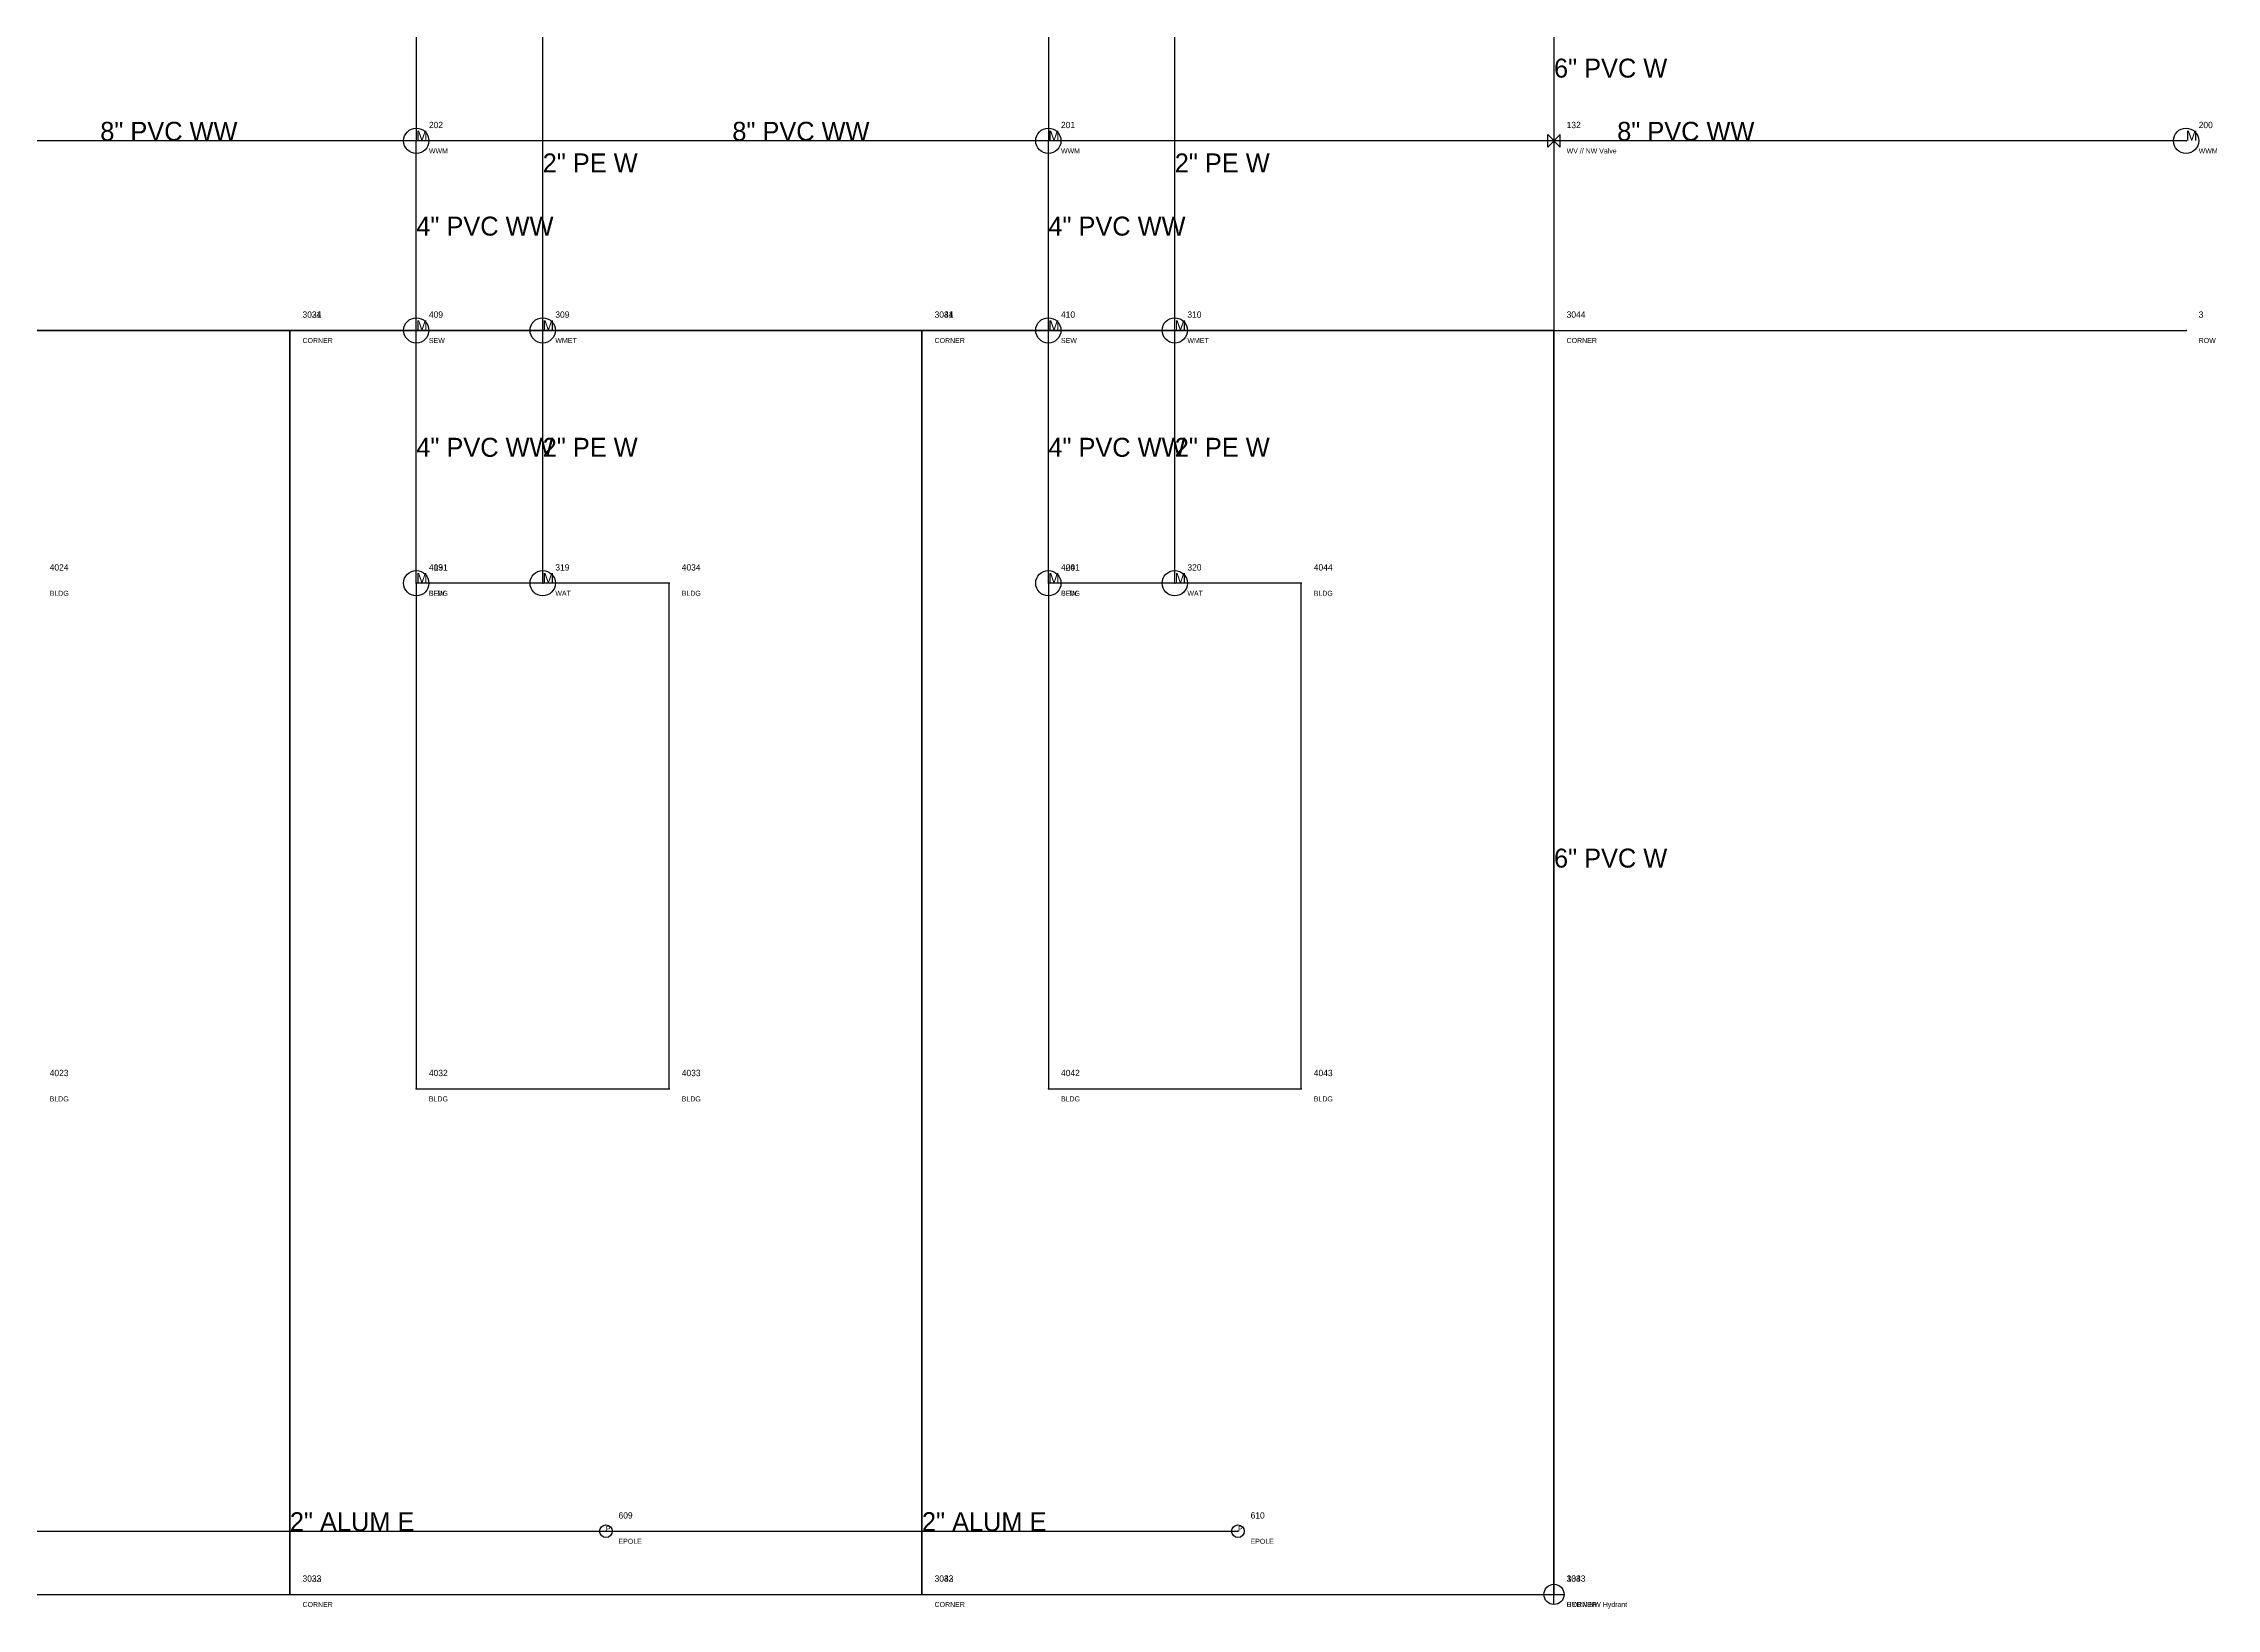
# Model space of a CAD drawing. Header units: feet. Extents: x 949 to 1303, y 4874 to 5127.
# Drawn here: x 1130.5 to 1302.4, y 4873.9 to 4997.7 of the extents above; entities that cross this region are included whole.
import ezdxf

# ---------------------------------------------------------------- set-up
doc = ezdxf.new("R2010")
doc.units = ezdxf.units.FT
doc.header["$MEASUREMENT"] = 0
for name, color, linetype in [('FIGURES', 7, 'Continuous'), ('PIPE_E_2_ALUM', 7, 'Continuous'), ('PIPE_E_2_ALUM_TEXT', 7, 'Continuous'), ('PIPE_W_2_PE', 7, 'Continuous'), ('PIPE_W_2_PE_TEXT', 7, 'Continuous'), ('PIPE_W_6_PVC', 7, 'Continuous'), ('PIPE_W_6_PVC_TEXT', 7, 'Continuous'), ('PIPE_WW_4_PVC', 7, 'Continuous'), ('PIPE_WW_4_PVC_TEXT', 7, 'Continuous'), ('PIPE_WW_8_PVC', 7, 'Continuous'), ('PIPE_WW_8_PVC_TEXT', 7, 'Continuous'), ('POINT_DESC', 7, 'Continuous'), ('POINT_IDS', 7, 'Continuous'), ('POINTS', 7, 'Continuous'), ('STRUCT_E_EPOLE', 7, 'Continuous'), ('STRUCT_W_HYD____NW_Hydrant', 7, 'Continuous'), ('STRUCT_W_WAT', 7, 'Continuous'), ('STRUCT_W_WMET', 7, 'Continuous'), ('STRUCT_W_WV____NW_Valve', 7, 'Continuous'), ('STRUCT_WW_SEW', 7, 'Continuous'), ('STRUCT_WW_WWM', 7, 'Continuous')]:
    doc.layers.add(name, color=color, linetype=linetype)

# ---------------------------------------------------------------- blocks, each defined once
blk = doc.blocks.new('VALVE')
for p, q in [((-0.5, -0.5), (0.5, 0.5)), ((-0.5, 0.5), (0.5, -0.5)), ((-0.5, -0.5), (-0.5, 0.5)), ((0.5, -0.5), (0.5, 0.5))]:
    blk.add_line(p, q)
blk = doc.blocks.new('HYDRANT')
for p, q in [((-0.8, 0), (0.8, 0)), ((0, -0.8), (0, 0.8))]:
    blk.add_line(p, q)
blk.add_circle((0, 0), 0.8)
blk = doc.blocks.new('MANHOLE')
blk.add_circle((0, 0), 1)
blk.add_text('M', height=0.8).set_placement((0, 0))
blk = doc.blocks.new('POLE')
blk.add_circle((0, 0), 0.5)
blk.add_text('P', height=0.4).set_placement((0, 0))

msp = doc.modelspace()

# ---------------------------------------------------------------- linework, layer by layer
at = {"layer": 'FIGURES'}
for p, q in [((1160, 5025), (1160, 4990)), ((1210, 5025), (1210, 4990)), ((1170, 4975), (1170, 5000)), ((1220, 4975), (1220, 5000)), ((1250, 5000), (1250, 4990)), ((1160, 4990), (1110, 4990)), ((1210, 4990), (1160, 4990)), ((1160, 4975), (1160, 4990)), ((1300, 4990), (1210, 4990)), ((1210, 4975), (1210, 4990)), ((1250, 4990), (1250, 4875)), ((950, 4975), (1300, 4975)), ((1150, 4975), (1100, 4975)), ((1150, 4875), (1150, 4975)), ((1150, 4975), (1150, 4875)), ((1200, 4975), (1150, 4975)), ((1160, 4955), (1160, 4975)), ((1170, 4955), (1170, 4975)), ((1200, 4875), (1200, 4975)), ((1200, 4975), (1200, 4875)), ((1250, 4975), (1200, 4975)), ((1210, 4955), (1210, 4975)), ((1220, 4955), (1220, 4975)), ((1250, 4875), (1250, 4975)), ((1160, 4955), (1160, 4915)), ((1180, 4955), (1160, 4955)), ((1180, 4915), (1180, 4955)), ((1210, 4955), (1210, 4915)), ((1230, 4955), (1210, 4955)), ((1230, 4915), (1230, 4955)), ((1160, 4915), (1180, 4915)), ((1210, 4915), (1230, 4915)), ((1125, 4880), (1175, 4880)), ((1175, 4880), (1225, 4880)), ((1100, 4875), (1150, 4875)), ((1150, 4875), (1200, 4875)), ((1200, 4875), (1250, 4875))]:
    msp.add_line(p, q, dxfattribs=at)
at = {"layer": 'PIPE_E_2_ALUM'}
for p, q in [((1125, 4880), (1175, 4880)), ((1175, 4880), (1225, 4880))]:
    msp.add_line(p, q, dxfattribs=at)
at = {"layer": 'PIPE_W_2_PE'}
for p, q in [((1170, 4975), (1170, 5000)), ((1220, 4975), (1220, 5000)), ((1170, 4955), (1170, 4975)), ((1220, 4955), (1220, 4975))]:
    msp.add_line(p, q, dxfattribs=at)
at = {"layer": 'PIPE_W_6_PVC'}
for p, q in [((1250, 5000), (1250, 4990)), ((1250, 4990), (1250, 4875))]:
    msp.add_line(p, q, dxfattribs=at)
at = {"layer": 'PIPE_WW_4_PVC'}
for p, q in [((1160, 5025), (1160, 4990)), ((1210, 5025), (1210, 4990)), ((1160, 4975), (1160, 4990)), ((1210, 4975), (1210, 4990)), ((1160, 4955), (1160, 4975)), ((1210, 4955), (1210, 4975))]:
    msp.add_line(p, q, dxfattribs=at)
at = {"layer": 'PIPE_WW_8_PVC'}
for p, q in [((1160, 4990), (1110, 4990)), ((1210, 4990), (1160, 4990)), ((1300, 4990), (1210, 4990))]:
    msp.add_line(p, q, dxfattribs=at)
at = {"layer": 'POINTS'}
for p in [(1160, 4990, 89), (1210, 4990, 89.5), (1250, 4990, 98), (1300, 4990, 90), (1150, 4975, 100), (1150, 4975, 100), (1160, 4975, 90), (1170, 4975, 100), (1200, 4975, 100), (1200, 4975, 100), (1210, 4975, 90.5), (1220, 4975, 100), (1250, 4975, 100), (1300, 4975, 100), (1160, 4955, 101), (1160, 4955, 92), (1170, 4955, 101), (1180, 4955, 101), (1210, 4955, 101), (1210, 4955, 92.5), (1220, 4955, 101), (1230, 4955, 101), (1160, 4915, 101), (1180, 4915, 101), (1210, 4915, 101), (1230, 4915, 101), (1175, 4880, 120), (1225, 4880, 120), (1150, 4875, 100), (1150, 4875, 100), (1200, 4875, 100), (1200, 4875, 100), (1250, 4875, 100), (1250, 4875, 98)]:
    msp.add_point(p, dxfattribs=at)

# ---------------------------------------------------------------- block references
at = {"layer": 'STRUCT_E_EPOLE'}
for p in [(1175, 4880), (1225, 4880)]:
    msp.add_blockref('POLE', p, dxfattribs=at)
at = {"layer": 'STRUCT_W_HYD____NW_Hydrant'}
msp.add_blockref('HYDRANT', (1250, 4875), dxfattribs=at)
at = {"layer": 'STRUCT_W_WAT'}
for p in [(1170, 4955), (1220, 4955)]:
    msp.add_blockref('MANHOLE', p, dxfattribs=at)
at = {"layer": 'STRUCT_W_WMET'}
for p in [(1170, 4975), (1220, 4975)]:
    msp.add_blockref('MANHOLE', p, dxfattribs=at)
at = {"layer": 'STRUCT_W_WV____NW_Valve'}
msp.add_blockref('VALVE', (1250, 4990), dxfattribs=at)
at = {"layer": 'STRUCT_WW_SEW'}
for p in [(1160, 4975), (1210, 4975), (1160, 4955), (1210, 4955)]:
    msp.add_blockref('MANHOLE', p, dxfattribs=at)
at = {"layer": 'STRUCT_WW_WWM'}
for p in [(1160, 4990), (1210, 4990), (1300, 4990)]:
    msp.add_blockref('MANHOLE', p, dxfattribs=at)

# ---------------------------------------------------------------- texts
at = {"layer": 'PIPE_E_2_ALUM_TEXT'}
for p in [(1150, 4880), (1200, 4880)]:
    msp.add_text('2" ALUM E', height=1.5, dxfattribs=at).set_placement(p)
at = {"layer": 'PIPE_W_2_PE_TEXT'}
for p in [(1170, 4987.5), (1220, 4987.5), (1170, 4965), (1220, 4965)]:
    msp.add_text('2" PE W', height=1.5, dxfattribs=at).set_placement(p)
at = {"layer": 'PIPE_W_6_PVC_TEXT'}
for p in [(1250, 4995), (1250, 4932.5)]:
    msp.add_text('6" PVC W', height=1.5, dxfattribs=at).set_placement(p)
at = {"layer": 'PIPE_WW_4_PVC_TEXT'}
for p in [(1160, 4982.5), (1210, 4982.5), (1160, 4965), (1210, 4965)]:
    msp.add_text('4" PVC WW', height=1.5, dxfattribs=at).set_placement(p)
at = {"layer": 'PIPE_WW_8_PVC_TEXT'}
for p in [(1135, 4990), (1185, 4990), (1255, 4990)]:
    msp.add_text('8" PVC WW', height=1.5, dxfattribs=at).set_placement(p)
at = {"layer": 'POINT_DESC'}
for s, p in [('WWM', (1161, 4989)), ('WWM', (1211, 4989)), ('WV // NW Valve', (1251, 4989)), ('WWM', (1301, 4989)), ('CORNER', (1151, 4974)), ('CORNER', (1151, 4974)), ('SEW', (1161, 4974)), ('WMET', (1171, 4974)), ('CORNER', (1201, 4974)), ('CORNER', (1201, 4974)), ('SEW', (1211, 4974)), ('WMET', (1221, 4974)), ('CORNER', (1251, 4974)), ('ROW', (1301, 4974)), ('BLDG', (1131, 4954)), ('SEW', (1161, 4954)), ('BLDG', (1161, 4954)), ('WAT', (1171, 4954)), ('BLDG', (1181, 4954)), ('SEW', (1211, 4954)), ('BLDG', (1211, 4954)), ('WAT', (1221, 4954)), ('BLDG', (1231, 4954)), ('BLDG', (1131, 4914)), ('BLDG', (1161, 4914)), ('BLDG', (1181, 4914)), ('BLDG', (1211, 4914)), ('BLDG', (1231, 4914)), ('EPOLE', (1176, 4879)), ('EPOLE', (1226, 4879)), ('CORNER', (1151, 4874)), ('CORNER', (1151, 4874)), ('CORNER', (1201, 4874)), ('CORNER', (1201, 4874)), ('CORNER', (1251, 4874)), ('HYD // NW Hydrant', (1251, 4874))]:
    msp.add_text(s, height=0.4, dxfattribs=at).set_placement(p)
at = {"layer": 'POINT_IDS'}
for s, p in [('202', (1161, 4991)), ('201', (1211, 4991)), ('132', (1251, 4991)), ('200', (1301, 4991)), ('3024', (1151, 4976)), ('3031', (1151, 4976)), ('409', (1161, 4976)), ('309', (1171, 4976)), ('3034', (1201, 4976)), ('3041', (1201, 4976)), ('410', (1211, 4976)), ('310', (1221, 4976)), ('3044', (1251, 4976)), ('3', (1301, 4976)), ('4024', (1131, 4956)), ('4031', (1161, 4956)), ('419', (1161, 4956)), ('319', (1171, 4956)), ('4034', (1181, 4956)), ('4041', (1211, 4956)), ('420', (1211, 4956)), ('320', (1221, 4956)), ('4044', (1231, 4956)), ('4023', (1131, 4916)), ('4032', (1161, 4916)), ('4033', (1181, 4916)), ('4042', (1211, 4916)), ('4043', (1231, 4916)), ('609', (1176, 4881)), ('610', (1226, 4881)), ('3023', (1151, 4876)), ('3032', (1151, 4876)), ('3033', (1201, 4876)), ('3042', (1201, 4876)), ('3043', (1251, 4876)), ('133', (1251, 4876))]:
    msp.add_text(s, height=0.5, dxfattribs=at).set_placement(p)

doc.saveas('drawing.dxf')
